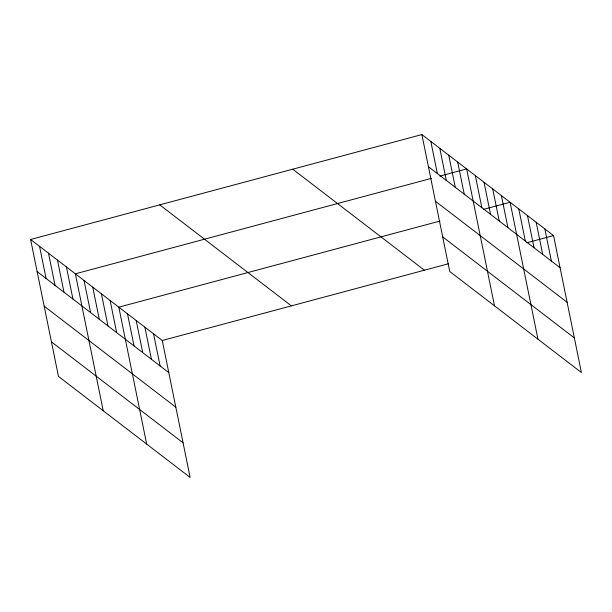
<?xml version="1.0" encoding="UTF-8"?>
<svg xmlns="http://www.w3.org/2000/svg" width="612" height="612" viewBox="0 0 612 612"><rect width="100%" height="100%" fill="white"/><g stroke="black" fill="none" stroke-linecap="round" stroke-linejoin="round"><path stroke-width="0.92" d="M30.6 239.483L162.264 340.494L190.118 477.421L58.461 376.411L30.6 239.483L421.882 134.579L553.539 235.589L581.4 372.517L449.736 271.506L421.882 134.579M431.598 178.321L75.368 273.824L103.221 410.751M439.898 176.095L466.642 168.92L494.504 305.847M439.997 221.047L118.812 307.163L146.673 444.09M483.35 209.426L510.094 202.258L537.956 339.186M162.264 340.494L448.397 263.78M526.794 242.765L553.539 235.589M428.415 166.694L560.072 267.704M435.453 201.279L567.11 302.297M442.706 236.913L574.362 337.931M292.758 169.195L424.422 270.213M159.724 204.859L291.381 305.878M37.133 271.598L168.797 372.609M44.171 306.184L175.828 407.202M51.423 341.817L183.08 442.836M544.856 228.926L551.389 261.041M536.166 222.255L542.699 254.37M527.475 215.592L534.008 247.707M518.785 208.922L525.318 241.036M501.404 195.588L507.937 227.702M492.714 188.924L499.247 221.039M484.023 182.254L490.556 214.368M475.333 175.59L481.866 207.705M457.692 162.05L464.225 194.165M448.741 155.18L455.274 187.295M439.791 148.318L446.324 180.425M430.833 141.448L437.366 173.556M153.574 333.831L160.107 365.945M144.883 327.16L151.416 359.275M136.193 320.497L142.726 352.611M127.503 313.826L134.036 345.941M110.122 300.492L116.655 332.607M101.431 293.829L107.964 325.944M92.741 287.158L99.274 319.273M84.051 280.495L90.591 312.61M66.41 266.954L72.943 299.069M57.459 260.085L63.992 292.199M48.509 253.223L55.042 285.33M39.55 246.353L46.084 278.46"/></g></svg>
